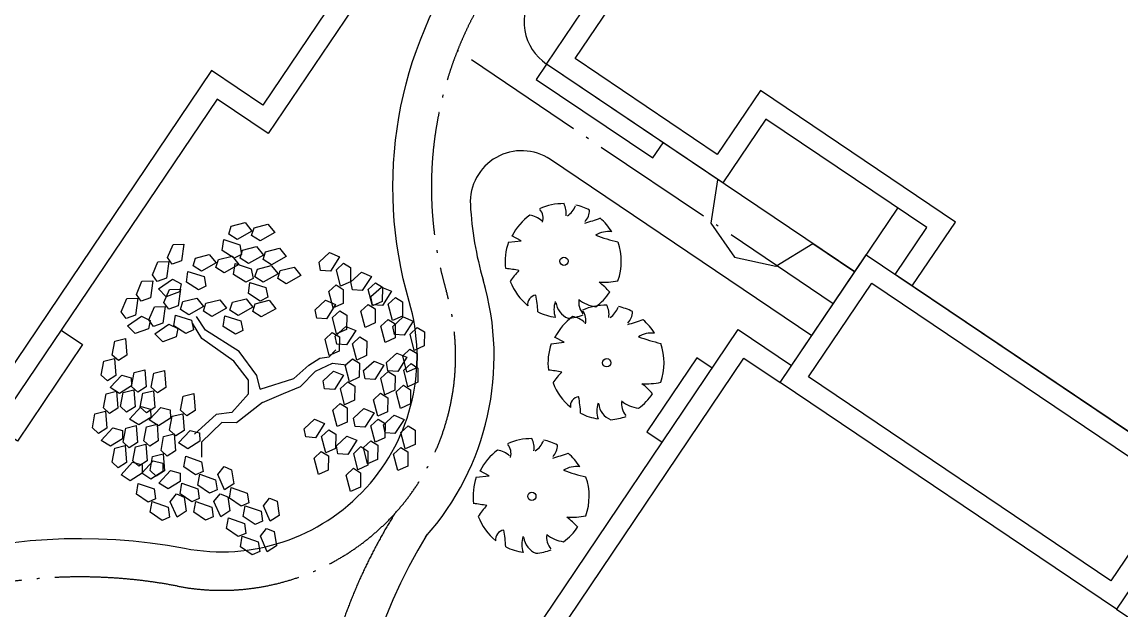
# Model space of a CAD drawing. Extents: x 302512 to 1034855, y -184136 to 410364.
# Drawn here: x 469910 to 491312, y -93441 to -81983 of the extents above; entities that cross this region are included whole.
import ezdxf

# ---------------------------------------------------------------- set-up
doc = ezdxf.new("R2010")
doc.units = 0
doc.header["$MEASUREMENT"] = 0
doc.linetypes.add('ACAD_ISO04W100', pattern=[30.5, 24, -3, 0.5, -3])
for name, color, linetype in [('F', 5, 'Continuous'), ('TREE2', 84, 'Continuous'), ('WALL', 4, 'Continuous'), ('WZ', 2, 'Continuous'), ('树', 80, 'Continuous'), ('环境', 8, 'Continuous'), ('红线', 20, 'Continuous')]:
    doc.layers.add(name, color=color, linetype=linetype)
doc.styles.add('DIM', font='txt')

# ---------------------------------------------------------------- blocks, each defined once
blk = doc.blocks.new('A$C224D6D52')
at = {"layer": 'WZ'}
for p, q in [((0, 17267), (0, 9527)), ((400, 16867), (400, 9927)), ((400, 9927), (1600, 9927)), ((1600, 9927), (1600, 2732)), ((0, 9527), (1200, 9527)), ((1200, 9527), (1200, 2332))]:
    blk.add_line(p, q, dxfattribs=at)
blk.add_lwpolyline([(1200, 4097), (700, 4097), (700, 1827), (2970, 1827), (2970, 2327)], dxfattribs=at)
blk = doc.blocks.new('A$C0DC22966')
at = {"layer": 'WZ'}
for p, q in [((10267, 15681), (8679, 13327)), ((10357, 15814), (16342, 11776)), ((16906, 11396), (10357, 15814)), ((10465, 15258), (9234, 13435)), ((16351, 11288), (10465, 15258)), ((8679, 13327), (6035, 15108)), ((8679, 13327), (15228, 8909)), ((9234, 13435), (15120, 9464)), ((16011, 12000), (16849, 13244)), ((16849, 13244), (20646, 10682)), ((16342, 11776), (16957, 12688)), ((16957, 12688), (20091, 10575)), ((22577, 7571), (26011, 12661)), ((22685, 7016), (26567, 12768)), ((15228, 8909), (16906, 11396)), ((15120, 9464), (16351, 11288)), ((20091, 10575), (19252, 9331)), ((20646, 10682), (19808, 9439)), ((19808, 9439), (22577, 7571)), ((16490, 8540), (15452, 9241)), ((19252, 9331), (22685, 7016)), ((15935, 8433), (15228, 8909)), ((10954, 1057), (15935, 8433)), ((11061, 502), (16490, 8540))]:
    blk.add_line(p, q, dxfattribs=at)
for points in [[(19348, 9259), (18615, 8821), (17825, 9001), (17359, 9680), (17497, 10515), (16682, 11064)], [(22685, 7016), (22483, 6717), (20212, 8250), (20413, 8548)], [(15981, 7786), (16280, 7585), (15307, 6142), (15008, 6344)]]:
    blk.add_lwpolyline(points, dxfattribs=at)
blk = doc.blocks.new('M_F18')
for p, q in [((-1054, 1505), (-932, 1605)), ((-932, 1605), (-824, 1552)), ((-817, 1597), (-695, 1697)), ((-805, 1506), (-817, 1597)), ((-586, 1644), (-696, 1492)), ((-695, 1697), (-586, 1644)), ((-2, 1553), (59, 1699)), ((59, 1699), (179, 1703)), ((179, 1703), (155, 1517)), ((208, 1557), (250, 1658)), ((250, 1658), (341, 1647)), ((341, 1647), (406, 1503)), ((410, 1506), (470, 1652)), ((470, 1652), (591, 1656)), ((591, 1656), (566, 1470)), ((620, 1510), (662, 1612)), ((662, 1612), (753, 1600)), ((681, 1450), (742, 1595)), ((742, 1595), (863, 1600)), ((753, 1600), (818, 1456)), ((863, 1600), (838, 1414)), ((-1042, 1414), (-1054, 1505)), ((-824, 1552), (-933, 1400)), ((-696, 1492), (-805, 1506)), ((-589, 1409), (-467, 1509)), ((-467, 1509), (-358, 1456)), ((52, 1478), (-2, 1553)), ((155, 1517), (52, 1478)), ((327, 1412), (208, 1557)), ((406, 1503), (327, 1412)), ((464, 1432), (410, 1506)), ((566, 1470), (464, 1432)), ((739, 1365), (620, 1510)), ((891, 1454), (933, 1555)), ((933, 1555), (1024, 1544)), ((1024, 1544), (1090, 1400)), ((-1067, 1335), (-881, 1359)), ((-933, 1400), (-1042, 1414)), ((-881, 1359), (-817, 1269)), ((-827, 1317), (-704, 1418)), ((-596, 1365), (-705, 1212)), ((-704, 1418), (-596, 1365)), ((-577, 1318), (-589, 1409)), ((-358, 1456), (-468, 1304)), ((-353, 1287), (-231, 1387)), ((-231, 1387), (-122, 1334)), ((236, 1304), (277, 1406)), ((277, 1406), (369, 1394)), ((369, 1394), (434, 1250)), ((647, 1257), (689, 1359)), ((735, 1375), (681, 1450)), ((689, 1359), (780, 1347)), ((838, 1414), (735, 1375)), ((818, 1456), (739, 1365)), ((780, 1347), (846, 1204)), ((1010, 1309), (891, 1454)), ((1090, 1400), (1010, 1309)), ((1041, 1252), (1101, 1398)), ((1101, 1398), (1222, 1403)), ((1222, 1403), (1197, 1217)), ((1251, 1257), (1292, 1358)), ((1292, 1358), (1384, 1347)), ((1384, 1347), (1449, 1203)), ((-1032, 1219), (-1067, 1335)), ((-817, 1269), (-875, 1198)), ((-814, 1226), (-827, 1317)), ((-705, 1212), (-814, 1226)), ((-590, 1196), (-468, 1296)), ((-468, 1304), (-577, 1318)), ((-359, 1243), (-469, 1090)), ((-468, 1296), (-359, 1243)), ((-340, 1196), (-353, 1287)), ((-122, 1334), (-232, 1182)), ((355, 1159), (236, 1304)), ((434, 1250), (355, 1159)), ((767, 1112), (647, 1257)), ((919, 1201), (961, 1302)), ((961, 1302), (1052, 1291)), ((1095, 1178), (1041, 1252)), ((1052, 1291), (1117, 1147)), ((1370, 1111), (1251, 1257)), ((-1554, 1048), (-1446, 1103)), ((-1446, 1103), (-1391, 923)), ((-1265, 1017), (-1143, 1117)), ((-1143, 1117), (-1034, 1064)), ((-875, 1198), (-1032, 1219)), ((-1027, 1109), (-905, 1209)), ((-1015, 1018), (-1027, 1109)), ((-797, 1156), (-906, 1004)), ((-905, 1209), (-797, 1156)), ((-839, 1147), (-653, 1171)), ((-804, 1031), (-839, 1147)), ((-653, 1171), (-589, 1082)), ((-578, 1105), (-590, 1196)), ((-469, 1090), (-578, 1105)), ((-232, 1182), (-340, 1196)), ((182, 1055), (243, 1201)), ((243, 1201), (363, 1206)), ((363, 1206), (339, 1019)), ((392, 1059), (434, 1161)), ((434, 1161), (525, 1149)), ((525, 1149), (590, 1006)), ((846, 1204), (767, 1112)), ((1038, 1056), (919, 1201)), ((1117, 1147), (1038, 1056)), ((1197, 1217), (1095, 1178)), ((1278, 1004), (1320, 1105)), ((1320, 1105), (1411, 1094)), ((1449, 1203), (1370, 1111)), ((-1548, 890), (-1554, 1048)), ((-1252, 926), (-1265, 1017)), ((-1034, 1064), (-1144, 912)), ((-906, 1004), (-1015, 1018)), ((-647, 1010), (-804, 1031)), ((-589, 1082), (-647, 1010)), ((-603, 1025), (-417, 1049)), ((-567, 909), (-603, 1025)), ((-417, 1049), (-353, 960)), ((236, 981), (182, 1055)), ((339, 1019), (236, 981)), ((511, 914), (392, 1059)), ((506, 886), (567, 1032)), ((590, 1006), (511, 914)), ((567, 1032), (688, 1037)), ((688, 1037), (663, 851)), ((716, 890), (758, 992)), ((758, 992), (849, 981)), ((849, 981), (914, 837)), ((1146, 858), (1206, 1004)), ((1206, 1004), (1327, 1008)), ((1397, 859), (1278, 1004)), ((1327, 1008), (1303, 822)), ((1411, 1094), (1477, 950)), ((-1625, 804), (-1517, 858)), ((-1468, 845), (-1548, 890)), ((-1517, 858), (-1462, 679)), ((-1391, 923), (-1468, 845)), ((-1278, 847), (-1091, 871)), ((-1144, 912), (-1252, 926)), ((-1091, 871), (-1027, 781)), ((-411, 888), (-567, 909)), ((-449, 837), (-327, 937)), ((-353, 960), (-411, 888)), ((-218, 884), (-328, 731)), ((-327, 937), (-218, 884)), ((420, 806), (461, 908)), ((461, 908), (553, 897)), ((560, 812), (506, 886)), ((553, 897), (618, 753)), ((835, 745), (716, 890)), ((1200, 784), (1146, 858)), ((1356, 862), (1398, 964)), ((1475, 717), (1356, 862)), ((1477, 950), (1397, 859)), ((1398, 964), (1489, 952)), ((1489, 952), (1554, 809)), ((-1619, 646), (-1625, 804)), ((-1242, 731), (-1278, 847)), ((-1027, 781), (-1086, 710)), ((-686, 745), (-564, 845)), ((-674, 654), (-686, 745)), ((-456, 792), (-565, 639)), ((-564, 845), (-456, 792)), ((-437, 746), (-449, 837)), ((-328, 731), (-437, 746)), ((539, 661), (420, 806)), ((618, 753), (539, 661)), ((543, 648), (578, 751)), ((663, 851), (560, 812)), ((744, 638), (786, 739)), ((786, 739), (877, 728)), ((914, 837), (835, 745)), ((953, 670), (1014, 816)), ((1014, 816), (1134, 821)), ((1134, 821), (1110, 635)), ((1163, 675), (1205, 776)), ((1303, 822), (1200, 784)), ((1205, 776), (1296, 765)), ((1296, 765), (1361, 621)), ((1554, 809), (1475, 717)), ((-1539, 601), (-1619, 646)), ((-1462, 679), (-1539, 601)), ((-1491, 533), (-1397, 695)), ((-1397, 695), (-1287, 692)), ((-1379, 579), (-1271, 633)), ((-1287, 692), (-1266, 603)), ((-1271, 633), (-1216, 454)), ((-1086, 710), (-1242, 731)), ((-1186, 520), (-1064, 620)), ((-1064, 620), (-955, 567)), ((-949, 611), (-826, 711)), ((-936, 520), (-949, 611)), ((-718, 658), (-827, 506)), ((-826, 711), (-718, 658)), ((-565, 639), (-674, 654)), ((456, 591), (543, 648)), ((605, 601), (754, 648)), ((863, 492), (744, 638)), ((877, 728), (942, 584)), ((1007, 596), (953, 670)), ((1110, 635), (1007, 596)), ((1282, 529), (1163, 675)), ((1361, 621), (1282, 529)), ((1383, 609), (1425, 711)), ((1425, 711), (1516, 699)), ((1516, 699), (1582, 556)), ((-1694, 532), (-1586, 586)), ((-1689, 374), (-1694, 532)), ((-1586, 586), (-1531, 407)), ((-1377, 491), (-1491, 533)), ((-1373, 421), (-1379, 579)), ((-1266, 603), (-1377, 491)), ((-1174, 429), (-1186, 520)), ((-955, 567), (-1065, 414)), ((-827, 506), (-936, 520)), ((-699, 574), (-513, 598)), ((-664, 459), (-699, 574)), ((-513, 598), (-449, 509)), ((-449, 509), (-507, 438)), ((377, 469), (456, 591)), ((473, 441), (605, 601)), ((594, 379), (654, 525)), ((654, 525), (775, 530)), ((775, 530), (750, 344)), ((942, 584), (863, 492)), ((1191, 422), (1232, 523)), ((1232, 523), (1324, 512)), ((1324, 512), (1389, 368)), ((1503, 464), (1383, 609)), ((1582, 556), (1503, 464)), ((-1609, 329), (-1689, 374)), ((-1531, 407), (-1609, 329)), ((-1449, 334), (-1342, 389)), ((-1293, 376), (-1373, 421)), ((-1342, 389), (-1286, 209)), ((-1216, 454), (-1293, 376)), ((-1199, 349), (-1012, 373)), ((-1065, 414), (-1174, 429)), ((-1012, 373), (-949, 284)), ((-824, 338), (-981, 432)), ((-507, 438), (-664, 459)), ((289, 263), (377, 469)), ((394, 216), (473, 441)), ((648, 305), (594, 379)), ((804, 383), (846, 485)), ((923, 238), (804, 383)), ((846, 485), (937, 474)), ((937, 474), (1002, 330)), ((1310, 277), (1191, 422)), ((1389, 368), (1310, 277)), ((1469, 366), (1590, 370)), ((1590, 370), (1565, 184)), ((-1765, 287), (-1657, 342)), ((-1759, 129), (-1765, 287)), ((-1657, 342), (-1602, 162)), ((-1444, 176), (-1449, 334)), ((-1163, 234), (-1199, 349)), ((-949, 284), (-1007, 213)), ((-824, 235), (-990, 347)), ((-386, 282), (-824, 338)), ((-96, 122), (-386, 282)), ((0, 0), (289, 263)), ((750, 344), (648, 305)), ((1002, 330), (923, 238)), ((1076, 145), (1136, 291)), ((1136, 291), (1257, 295)), ((1257, 295), (1232, 109)), ((1286, 149), (1327, 250)), ((1327, 250), (1419, 239)), ((1409, 220), (1469, 366)), ((1619, 224), (1660, 325)), ((1660, 325), (1752, 314)), ((1752, 314), (1817, 170)), ((-1679, 84), (-1759, 129)), ((-1602, 162), (-1679, 84)), ((-1631, 16), (-1537, 179)), ((-1537, 179), (-1428, 176)), ((-1364, 131), (-1444, 176)), ((-1428, 176), (-1406, 86)), ((-1286, 209), (-1364, 131)), ((-1316, 63), (-1222, 226)), ((-1222, 226), (-1112, 223)), ((-1091, 133), (-1202, 21)), ((-1007, 213), (-1163, 234)), ((-1112, 223), (-1091, 133)), ((-394, 159), (-824, 235)), ((-158, 37), (-394, 159)), ((0, 0), (-96, 122)), ((254, 66), (394, 216)), ((831, 131), (873, 232)), ((951, -15), (831, 131)), ((873, 232), (964, 221)), ((964, 221), (1030, 77)), ((1130, 70), (1076, 145)), ((1405, 4), (1286, 149)), ((1463, 145), (1409, 220)), ((1419, 239), (1484, 95)), ((1565, 184), (1463, 145)), ((1738, 79), (1619, 224)), ((1817, 170), (1738, 79)), ((-1517, -25), (-1631, 16)), ((-1406, 86), (-1517, -25)), ((-1202, 21), (-1316, 63)), ((-96, -103), (-158, 37)), ((88, -122), (254, 66)), ((1030, 77), (951, -15)), ((1232, 109), (1130, 70)), ((1484, 95), (1405, 4)), ((1646, -29), (1688, 72)), ((1688, 72), (1779, 61)), ((1779, 61), (1845, -83)), ((-1686, -196), (-1592, -120)), ((-1592, -120), (-1500, -284)), ((-96, -103), (-175, -366)), ((629, -193), (689, -48)), ((689, -48), (810, -43)), ((810, -43), (785, -229)), ((839, -189), (881, -88)), ((881, -88), (972, -99)), ((972, -99), (1037, -243)), ((1032, -212), (1092, -66)), ((1092, -66), (1213, -62)), ((1213, -62), (1188, -248)), ((1242, -208), (1284, -106)), ((1284, -106), (1375, -118)), ((1313, -104), (1355, -3)), ((1432, -249), (1313, -104)), ((1355, -3), (1446, -14)), ((1375, -118), (1440, -262)), ((1446, -14), (1512, -158)), ((1765, -174), (1646, -29)), ((1845, -83), (1765, -174)), ((-1647, -349), (-1686, -196)), ((88, -122), (-79, -451)), ((683, -268), (629, -193)), ((785, -229), (683, -268)), ((958, -334), (839, -189)), ((1037, -243), (958, -334)), ((1086, -287), (1032, -212)), ((1361, -353), (1242, -208)), ((1512, -158), (1432, -249)), ((-1559, -377), (-1647, -349)), ((-1500, -284), (-1559, -377)), ((-1344, -422), (-1250, -345)), ((-1250, -345), (-1158, -509)), ((-1143, -337), (-1049, -261)), ((-1104, -490), (-1143, -337)), ((-1049, -261), (-957, -425)), ((-740, -431), (-646, -355)), ((-646, -355), (-554, -519)), ((866, -442), (908, -341)), ((908, -341), (999, -352)), ((999, -352), (1065, -496)), ((1188, -248), (1086, -287)), ((1269, -461), (1311, -359)), ((1311, -359), (1402, -371)), ((1440, -262), (1361, -353)), ((-1703, -450), (-1609, -374)), ((-1664, -603), (-1703, -450)), ((-1609, -374), (-1517, -538)), ((-1305, -575), (-1344, -422)), ((-957, -425), (-1016, -517)), ((-701, -584), (-740, -431)), ((-324, -460), (-447, -761)), ((-175, -366), (-324, -460)), ((-79, -451), (-228, -516)), ((986, -587), (866, -442)), ((1389, -606), (1269, -461)), ((1402, -371), (1468, -515)), ((-1576, -631), (-1664, -603)), ((-1517, -538), (-1576, -631)), ((-1515, -687), (-1458, -508)), ((-1458, -508), (-1350, -488)), ((-1310, -571), (-1395, -704)), ((-1361, -675), (-1267, -599)), ((-1350, -488), (-1310, -571)), ((-1217, -602), (-1305, -575)), ((-1267, -599), (-1175, -763)), ((-1158, -509), (-1217, -602)), ((-1160, -591), (-1066, -515)), ((-1121, -744), (-1160, -591)), ((-1016, -517), (-1104, -490)), ((-1066, -515), (-974, -679)), ((-757, -685), (-663, -609)), ((-613, -611), (-701, -584)), ((-663, -609), (-571, -773)), ((-554, -519), (-613, -611)), ((-228, -516), (-342, -807)), ((1065, -496), (986, -587)), ((1468, -515), (1389, -606)), ((-1528, -769), (-1434, -693)), ((-1395, -704), (-1515, -687)), ((-1434, -693), (-1342, -857)), ((-1322, -828), (-1361, -675)), ((-1116, -733), (-1008, -713)), ((-974, -679), (-1033, -771)), ((-1008, -713), (-968, -796)), ((-972, -828), (-915, -649)), ((-915, -649), (-807, -629)), ((-767, -711), (-852, -844)), ((-807, -629), (-767, -711)), ((-718, -838), (-757, -685)), ((-512, -743), (-404, -723)), ((-404, -723), (-364, -805)), ((-1489, -922), (-1528, -769)), ((-1235, -856), (-1322, -828)), ((-1175, -763), (-1235, -856)), ((-1173, -912), (-1116, -733)), ((-1033, -771), (-1121, -744)), ((-968, -796), (-1053, -929)), ((-852, -844), (-972, -828)), ((-967, -910), (-873, -834)), ((-873, -834), (-782, -998)), ((-748, -929), (-654, -852)), ((-630, -865), (-718, -838)), ((-654, -852), (-562, -1016)), ((-571, -773), (-630, -865)), ((-569, -922), (-512, -743)), ((-364, -805), (-449, -938)), ((-342, -807), (-272, -958)), ((-1545, -1023), (-1451, -947)), ((-1401, -949), (-1489, -922)), ((-1451, -947), (-1359, -1111)), ((-1342, -857), (-1401, -949)), ((-1053, -929), (-1173, -912)), ((-1169, -1023), (-1075, -946)), ((-1075, -946), (-983, -1110)), ((-928, -1063), (-967, -910)), ((-709, -1082), (-748, -929)), ((-449, -938), (-569, -922)), ((-26, -1056), (0, -949)), ((0, -949), (91, -946)), ((91, -946), (179, -1077)), ((-1506, -1176), (-1545, -1023)), ((-1357, -1260), (-1300, -1081)), ((-1300, -1081), (-1192, -1061)), ((-1192, -1061), (-1152, -1143)), ((-1130, -1176), (-1169, -1023)), ((-985, -1164), (-891, -1088)), ((-841, -1090), (-928, -1063)), ((-891, -1088), (-799, -1251)), ((-782, -998), (-841, -1090)), ((-621, -1109), (-709, -1082)), ((-562, -1016), (-621, -1109)), ((-434, -1022), (-248, -1004)), ((-403, -1138), (-434, -1022)), ((-248, -1004), (-187, -1095)), ((-187, -1095), (-247, -1164)), ((115, -1180), (-26, -1056)), ((179, -1077), (115, -1180)), ((579, -1159), (604, -1052)), ((604, -1052), (696, -1049)), ((696, -1049), (783, -1181)), ((-1419, -1203), (-1506, -1176)), ((-1359, -1111), (-1419, -1203)), ((-1152, -1143), (-1237, -1276)), ((-1186, -1276), (-1092, -1200)), ((-1042, -1203), (-1130, -1176)), ((-1092, -1200), (-1000, -1364)), ((-983, -1110), (-1042, -1203)), ((-946, -1317), (-985, -1164)), ((-765, -1182), (-671, -1106)), ((-726, -1335), (-765, -1182)), ((-739, -1221), (-631, -1201)), ((-671, -1106), (-580, -1270)), ((-631, -1201), (-592, -1284)), ((-247, -1164), (-403, -1138)), ((-209, -1140), (-22, -1122)), ((-178, -1257), (-209, -1140)), ((-22, -1122), (38, -1214)), ((38, -1214), (-22, -1283)), ((170, -1125), (357, -1107)), ((202, -1241), (170, -1125)), ((357, -1107), (418, -1198)), ((418, -1198), (357, -1268)), ((719, -1283), (579, -1159)), ((783, -1181), (719, -1283)), ((-1237, -1276), (-1357, -1260)), ((-1147, -1429), (-1186, -1276)), ((-998, -1513), (-941, -1334)), ((-858, -1344), (-946, -1317)), ((-941, -1334), (-833, -1314)), ((-799, -1251), (-858, -1344)), ((-833, -1314), (-793, -1397)), ((-797, -1400), (-739, -1221)), ((-639, -1363), (-726, -1335)), ((-592, -1284), (-677, -1417)), ((-580, -1270), (-639, -1363)), ((-577, -1419), (-520, -1240)), ((-520, -1240), (-412, -1220)), ((-372, -1303), (-458, -1436)), ((-412, -1220), (-372, -1303)), ((-347, -1312), (-160, -1295)), ((-315, -1429), (-347, -1312)), ((-22, -1283), (-178, -1257)), ((-160, -1295), (-99, -1386)), ((62, -1347), (87, -1240)), ((87, -1240), (179, -1237)), ((179, -1237), (266, -1368)), ((357, -1268), (202, -1241)), ((395, -1243), (582, -1225)), ((427, -1360), (395, -1243)), ((582, -1225), (643, -1317)), ((643, -1317), (583, -1386)), ((-1059, -1457), (-1147, -1429)), ((-1000, -1364), (-1059, -1457)), ((-793, -1397), (-878, -1530)), ((-677, -1417), (-797, -1400)), ((-458, -1436), (-577, -1419)), ((-376, -1553), (-351, -1446)), ((-351, -1446), (-259, -1443)), ((-159, -1455), (-315, -1429)), ((-259, -1443), (-172, -1575)), ((-99, -1386), (-159, -1455)), ((-122, -1431), (65, -1413)), ((-90, -1547), (-122, -1431)), ((203, -1471), (62, -1347)), ((65, -1413), (126, -1504)), ((266, -1368), (203, -1471)), ((284, -1444), (471, -1426)), ((316, -1561), (284, -1444)), ((583, -1386), (427, -1360)), ((471, -1426), (532, -1518)), ((693, -1478), (718, -1371)), ((718, -1371), (810, -1368)), ((810, -1368), (897, -1500)), ((-878, -1530), (-998, -1513)), ((-785, -1519), (-598, -1501)), ((-753, -1636), (-785, -1519)), ((-598, -1501), (-537, -1593)), ((-236, -1678), (-376, -1553)), ((-172, -1575), (-236, -1678)), ((66, -1574), (-90, -1547)), ((126, -1504), (66, -1574)), ((471, -1587), (316, -1561)), ((532, -1518), (471, -1587)), ((509, -1562), (696, -1544)), ((541, -1679), (509, -1562)), ((833, -1603), (693, -1478)), ((696, -1544), (757, -1636)), ((897, -1500), (833, -1603)), ((-598, -1662), (-753, -1636)), ((-537, -1593), (-598, -1662)), ((-560, -1637), (-373, -1620)), ((-528, -1754), (-560, -1637)), ((-373, -1620), (-312, -1711)), ((697, -1705), (541, -1679)), ((757, -1636), (697, -1705)), ((-372, -1780), (-528, -1754)), ((-312, -1711), (-372, -1780))]:
    blk.add_line(p, q)
at = {"width": 0.8, "flags": 9}
for tag in ['XSIZE', 'YSIZE']:
    blk.add_attdef(tag, (0, 0), '', height=0.5, dxfattribs=at)
at = {"style": 'DIM', "flags": 1}
for tag in ['YVALUE', 'XVALUE']:
    blk.add_attdef(tag, (0, 0), '', height=0.02, dxfattribs=at)
blk = doc.blocks.new('Z')
at = {"layer": 'TREE2', "xscale": 1.755, "yscale": 1.755, "zscale": 1.755}
blk.add_blockref('M_F18', (0, 0), dxfattribs=at)
blk = doc.blocks.new('M_F13')
for p, q in [((-484, 239), (-484, 239)), ((-397, 193), (-484, 239)), ((-515, 179), (-397, 193))]:
    blk.add_line(p, q)
blk.add_circle((-3, 3), 38.2)
for centre, radius, start, end in [((-8, 3), 532, 89.3321, 114.3856), ((-175, 449), 193, 352.0775, 26.6128), ((-85, 589), 202, 304.1868, 338.5411), ((-8, 3), 531, 62.8767, 77.7021), ((-8, 3), 527, 126.0751, 153.6245), ((-356, 208), 224, 48.5203, 80.5151), ((-325, 399), 130, 343.6555, 39.76), ((80, 476), 154, 315.8454, 359.7651), ((-244, 1929), 1632, 285.4397, 290.7099), ((-8, 3), 523, 31.4098, 49.4752), ((412, 44), 234, 83.5323, 121.6544), ((959, 2091), 1965, 250.0865, 256.3451), ((-8, 3), 537, 160.8426, 187.275), ((-8, 3), 534, 340.3307, 19.43), ((-610, -942), 880, 77.3728, 85.4649), ((-5, -500), 587, 134.7782, 147.3315), ((-8, 3), 524, 200.8103, 231.4392), ((358, 465), 656, 266.7455, 282.0146), ((0, -631), 545, 39.6536, 53.993), ((-8, 3), 514, 305.394, 326.2464), ((-251, -396), 87.2, 97.741, 188.8107), ((-1350, -519), 1108, 2.9465, 10.9238), ((125, -442), 220, 160.6009, 199.3991), ((100, -357), 178, 186.1912, 248.4952), ((296, -376), 163, 170.6314, 220.6278), ((325, -118), 300, 230.4582, 263.1093), ((-8, 3), 522, 243.1498, 261.8356), ((-8, 3), 527, 274.7236, 290.3277)]:
    blk.add_arc(centre, radius, start, end)
at = {"width": 0.8, "flags": 9}
for tag, p in [('XSIZE', (-62, 12)), ('YSIZE', (9, 6))]:
    blk.add_attdef(tag, p, '', height=0.2, dxfattribs=at)

msp = doc.modelspace()

# ---------------------------------------------------------------- hatches: boundary and pattern name
at = {"linetype": 'ByBlock', "lineweight": 5}
h = msp.add_hatch(color=256, dxfattribs=at)
h.paths.add_polyline_path([(449238, -10247), (447442, -10200), (447475, -8963), (449271, -9010)], flags=16)
h.paths.add_polyline_path([(446475, -11002), (448198, -14687), (450305, -11104)], flags=17)
edge = h.paths.add_edge_path()
edge.add_line((499629, -17475), (302512, -12264))
edge.add_line((449254, -8002), (445944, -133199))
at = {"layer": '环境'}
h = msp.add_hatch(dxfattribs=at)
h.set_pattern_fill('NET,_O', color=256, scale=3000)
h.set_pattern_definition([(0, (-609984.1, -119640.78), (0, 375), []), (90, (-609984.1, -119640.78), (-375, 2e-14), [])])
h.paths.add_polyline_path([(488439, -66213), (490940, -67865), (492042, -66196), (491920, -66115, -0.148256)])
h.paths.add_polyline_path([(495380, -68402), (493711, -67299), (492609, -68968), (494277, -70070)])
h.paths.add_polyline_path([(495946, -71173), (500952, -74480), (502054, -72812), (497048, -69504)], flags=17)
h.paths.add_polyline_path([(498233, -70886), (500319, -72264), (499767, -73099), (497682, -71720)], flags=16)
h.paths.add_polyline_path([(498304, -71232), (499972, -72335), (499697, -72752), (498028, -71650)], flags=0)
h.paths.add_polyline_path([(502620, -75583), (504289, -76686), (505392, -75017), (503723, -73914)], flags=17)
h.paths.add_polyline_path([(507060, -76120), (505958, -77788), (510964, -81096), (512066, -79427)], flags=17)
h.paths.add_polyline_path([(508245, -77501), (510330, -78880), (509779, -79714), (507693, -78336)], flags=16)
h.paths.add_polyline_path([(508315, -77848), (509984, -78950), (509708, -79368), (508040, -78265)], flags=0)
h.paths.add_polyline_path([(515403, -81632), (513735, -80530), (512632, -82198), (514301, -83301)], flags=17)
h.paths.add_polyline_path([(517072, -82735), (515969, -84404), (520975, -87711), (522078, -86043)])
h.paths.add_polyline_path([(518256, -84117), (520342, -85495), (519791, -86329), (517705, -84951)], flags=16)
h.paths.add_polyline_path([(518327, -84463), (519996, -85566), (519720, -85983), (518052, -84880)], flags=0)
h.paths.add_polyline_path([(522644, -88814), (524313, -89916), (525415, -88248), (523747, -87145)])
h.paths.add_polyline_path([(526889, -82390), (526338, -83224), (528006, -84326), (528558, -83492), (530226, -84595), (531329, -82926), (495955, -59553, -0.036473), (496019, -60424, -0.104491), (495506, -62851), (497971, -64480), (498522, -63646), (500191, -64749), (499639, -65583), (504645, -68891), (505197, -68056), (506865, -69159), (506314, -69993), (507983, -71096), (508534, -70261), (510203, -71364), (509651, -72198), (514657, -75506), (515208, -74672), (516877, -75774), (516326, -76609), (517994, -77711), (518546, -76877), (520214, -77979), (519663, -78814), (524669, -82121), (525220, -81287)])
h.paths.add_polyline_path([(523760, -80322), (521674, -78944), (522226, -78110), (524311, -79488)], flags=16)
h.paths.add_polyline_path([(523965, -79559), (523689, -79976), (522021, -78873), (522296, -78456)], flags=0)
h.paths.add_polyline_path([(513748, -73707), (511663, -72329), (512214, -71494), (514300, -72873)], flags=16)
h.paths.add_polyline_path([(513953, -72943), (512285, -71841), (512009, -72258), (513678, -73360)], flags=0)
h.paths.add_polyline_path([(503737, -67091), (501651, -65713), (502202, -64879), (504288, -66257)], flags=16)
h.paths.add_polyline_path([(503941, -66328), (503666, -66745), (501997, -65643), (502273, -65225)], flags=0)

# ---------------------------------------------------------------- linework, layer by layer
msp.add_line((484673, -89008), (486966, -85609))
at = {"layer": 'F'}
for p, q in [((486127, -86852), (480126, -82804)), ((485289, -88096), (480200, -84663))]:
    msp.add_line(p, q, dxfattribs=at)
for points in [[(531093, -105283, -0.244625), (525517, -113229, 0.353848), (519960, -125968, -1.114129), (490565, -130741, 0.295607), (483660, -121230, 0.430193), (467423, -128897, -0.701427), (442374, -125297, 0.171375), (434902, -117538, -1.716353), (451344, -106522, 1.074485), (460510, -105171, -0.539314), (473077, -92238, 0.560727), (477451, -87430, -0.231476), (478642, -80535, 0.600152), (474304, -71667)], [(477803, -91962, 0.655413), (487998, -106766, -0.493134), (498644, -116174, 0.686394), (518906, -118512, 0.730701)]]:
    msp.add_lwpolyline(points, format="xyb", dxfattribs=at)
for centre, radius, start, end in [((480686, -81975), 1000, 143.8227, 236), ((479640, -85492), 1000, 56, 183.0727), ((485094, -85199), 6462, 183.0727, 196.2676), ((473794, -88497), 5310, 318.4817, 16.2676)]:
    msp.add_arc(centre, radius, start, end, dxfattribs=at)
at = {"layer": '红线', "linetype": 'ACAD_ISO04W100', "ltscale": 100}
msp.add_line((485708, -87474), (478391, -82539), dxfattribs=at)
for points in [[(530392, -104810, -0.254849), (525171, -112563, 0.35385), (519237, -126167, -1.114129), (491313, -130701, 0.295577), (483931, -120531, 0.428653), (466731, -128600, -0.701968), (443092, -125065, 0.172681), (435238, -116868, -1.716353), (450597, -106578, 1.074485), (461242, -105009, -0.539314), (472936, -92975, 0.560727), (478171, -87220, -0.231474), (479250, -80974, 0.605407), (474232, -70915)], [(477167, -91565, 0.655413), (488141, -107502, -0.49758), (497887, -116239, 0.734865), (520136, -117604)]]:
    msp.add_lwpolyline(points, format="xyb", dxfattribs=at)

# ---------------------------------------------------------------- block references
at = {"rotation": 335.0351164104222}
msp.add_blockref('Z', (474547, -89137), dxfattribs=at)
at = {"layer": 'WALL', "xscale": -1}
for name, p, rotation in [('A$C224D6D52', (469378, -92055), 325.9999999461627), ('A$C0DC22966', (482118, -106464), 291.9999999995227)]:
    msp.add_blockref(name, p, dxfattribs=dict(at, rotation=rotation))
at = {"layer": '树', "xscale": 2.111687884800001, "yscale": 2.111687884800001, "zscale": 2.111687884800001}
for p in [(480470, -86652), (481303, -88630), (479845, -91231)]:
    msp.add_blockref('M_F13', p, dxfattribs=at)

doc.saveas('drawing.dxf')
